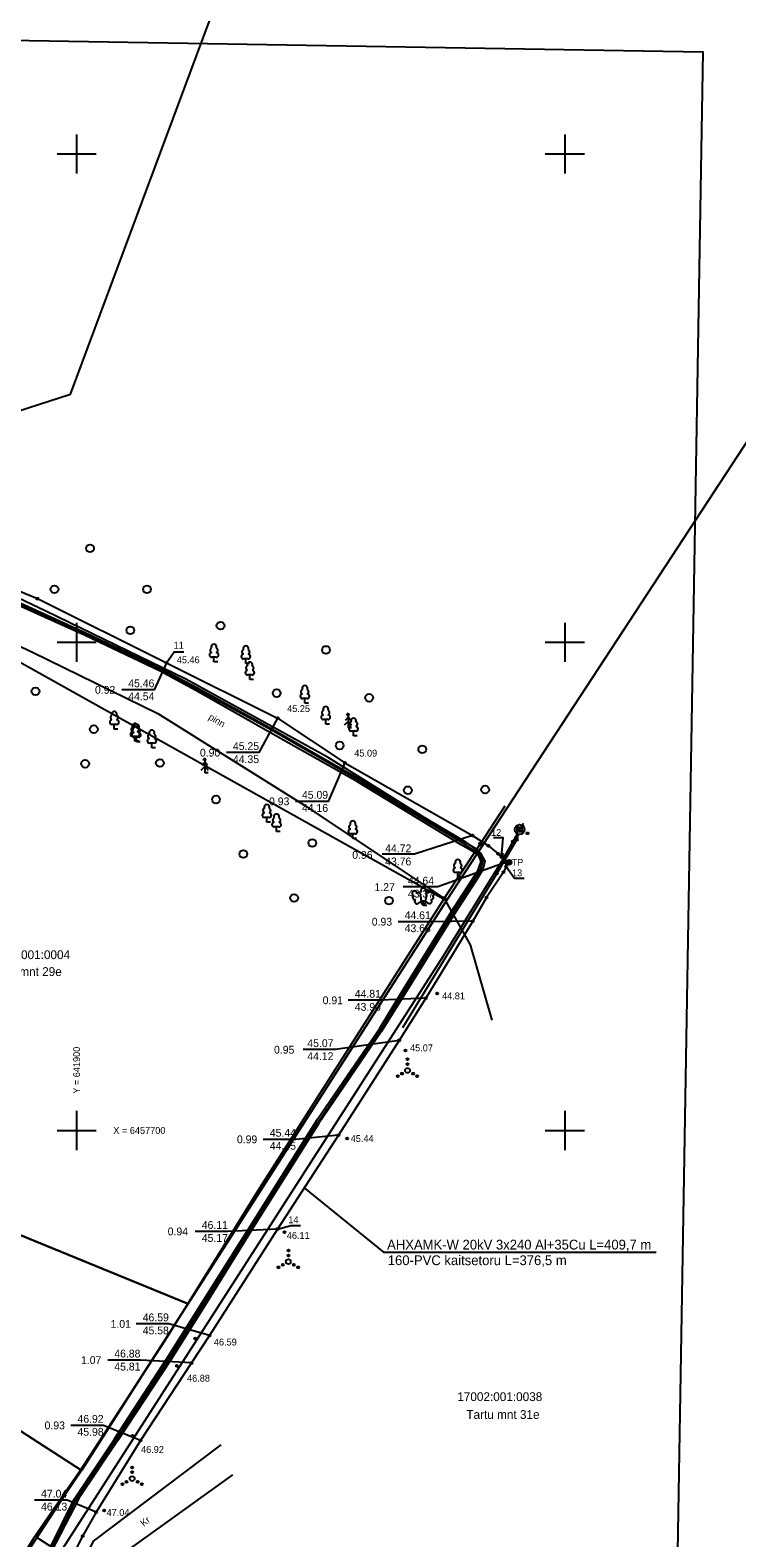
# Model space of a CAD drawing. Extents: x 641584 to 642110, y 6457374 to 6457909.
# Drawn here: x 641895.2 to 641967.6, y 6457658.3 to 6457812.7 of the extents above; entities that cross this region are included whole.
import ezdxf

# ---------------------------------------------------------------- set-up
doc = ezdxf.new("R2010")
doc.units = 0
for name, color, linetype in [('ABIJOONIS', 7, 'Continuous'), ('AED', 7, 'Continuous'), ('DKAEV', 7, 'Continuous'), ('DTRASS', 7, 'Continuous'), ('HALJASTUS', 7, 'Continuous'), ('KORGUS', 7, 'Continuous'), ('KPKAABEL', 7, 'Continuous'), ('MOOTMPUNKT', 7, 'Continuous'), ('PIIR', 7, 'Continuous'), ('POST', 7, 'Continuous'), ('PUU', 7, 'Continuous'), ('TEE', 7, 'Continuous'), ('VORK', 7, 'Continuous'), ('VORMISTUS', 7, 'Continuous')]:
    doc.layers.add(name, color=color, linetype=linetype)

# ---------------------------------------------------------------- blocks, each defined once
blk = doc.blocks.new('RING02')
at = {"layer": 'KORGUS'}
blk.add_circle((0, 0), 0.2, dxfattribs=at)
blk = doc.blocks.new('LEHTP1')
at = {"layer": 'PUU'}
for p, q in [((0.48, 0.95), (-0.48, 0.95)), ((0, 0), (0, 0.95)), ((0.76, 0), (0, 0))]:
    blk.add_line(p, q, dxfattribs=at)
for centre, radius, start, end in [((0, 3.04), 0.554, 332.5799, 207.4201), ((-0.47, 1.42), 0.475, 90.0016, 269.3953), ((-0.34, 2.35), 0.465, 109.0217, 253.1415), ((0.34, 2.35), 0.465, 286.8508, 70.9859), ((0.47, 1.42), 0.475, 270.6047, 89.9984)]:
    blk.add_arc(centre, radius, start, end, dxfattribs=at)
blk = doc.blocks.new('KUUSK1')
at = {"layer": 'PUU'}
for p, q in [((0, 1.3), (-0.8, 0.5)), ((0, 2.2), (-0.6, 1.5)), ((0, 3), (-0.3, 2.5)), ((0.3, 2.5), (0, 3)), ((0, 3), (0, 0)), ((0.6, 1.5), (0, 2.2)), ((0.8, 0.5), (0, 1.3)), ((0.72, 0), (0, 0))]:
    blk.add_line(p, q, dxfattribs=at)
blk = doc.blocks.new('VARPOS')
at = {"layer": 'AED'}
for p, q in [((-0.25, 0.25), (-0.25, -0.25)), ((-0.25, 0.25), (0.25, 0.25)), ((0.25, 0.25), (0.25, -0.25)), ((-0.25, -0.25), (0.25, -0.25))]:
    blk.add_line(p, q, dxfattribs=at)
blk = doc.blocks.new('KBPOST')
at = {"layer": 'POST'}
for radius in [0.5, 0.45, 0.4, 0.35, 0.3, 0.25, 0.2, 0.15, 0.1, 0.05]:
    blk.add_circle((0, 0), radius, dxfattribs=at)
blk.add_text(' TP', height=1.4, dxfattribs=at).set_placement((0, -0.7))
blk = doc.blocks.new('DRKAEV')
at = {"layer": 'DKAEV'}
for p, q in [((-0.87, 0.5), (0.87, 0.5)), ((-0.5, -0.87), (-0.5, 0.87)), ((0.5, 0.87), (0.5, -0.87)), ((0.87, -0.5), (-0.87, -0.5))]:
    blk.add_line(p, q, dxfattribs=at)
blk.add_circle((0, 0), 1, dxfattribs=at)
blk = doc.blocks.new('LEHTP3')
at = {"layer": 'PUU'}
for p, q in [((-1.02, 0.44), (-0.3, 0.95)), ((0, 0), (-0.55, 0.77)), ((-0.3, 0.95), (0.29, 0.95)), ((0, 0), (0, 0.95)), ((0, 0), (0.54, 0.78)), ((0.76, 0), (0, 0)), ((0.29, 0.95), (1.01, 0.46))]:
    blk.add_line(p, q, dxfattribs=at)
for points in [[(-0.83, 2.57), (-0.62, 2.37), (-0.59, 2.31), (-0.59, 2.2), (-0.62, 2.02), (-0.62, 1.93), (-0.58, 1.77), (-0.5, 1.59), (-0.48, 1.5), (-0.49, 1.41), (-0.52, 1.28), (-0.52, 1.22), (-0.48, 1.14), (-0.43, 1.08), (-0.3, 0.95)], [(0.81, 2.6), (0.62, 2.37), (0.59, 2.31), (0.59, 2.2), (0.62, 2.02), (0.63, 1.93), (0.59, 1.77), (0.51, 1.59), (0.49, 1.5), (0.5, 1.41), (0.53, 1.28), (0.53, 1.22), (0.49, 1.14), (0.44, 1.08), (0.3, 0.95)]]:
    blk.add_lwpolyline(points, dxfattribs=at)
for centre, radius, start, end in [((0, 3.04), 0.512, 90.0013, 211.0159), ((0, 3.04), 0.512, 328.9841, 89.9987), ((-1.77, 2.47), 0.512, 125.5389, 246.5536), ((-1.71, 1.64), 0.448, 125.4667, 288.5349), ((-1.77, 2.47), 0.512, 4.5218, 125.5364), ((-1.29, 0.83), 0.475, 125.5377, 305.5366), ((-0.99, 2.21), 0.403, 65.2382, 130.7412), ((-0.48, 2.38), 0.403, 84.7965, 150.2995), ((0.48, 2.38), 0.403, 34.3857, 95.2035), ((0.95, 2.23), 0.403, 50.3173, 111.1351), ((1.28, 0.85), 0.475, 235.5219, 55.5208), ((1.72, 2.51), 0.512, 55.522, 176.5367), ((1.68, 1.67), 0.448, 252.5235, 55.5918), ((1.72, 2.51), 0.512, 294.5049, 55.5195)]:
    blk.add_arc(centre, radius, start, end, dxfattribs=at)
blk = doc.blocks.new('VQSA')
at = {"layer": 'HALJASTUS'}
for centre, radius in [((0, 0), 0.5), ((0, 2.3), 0.2), ((0, 1.3), 0.2), ((-2, -1.15), 0.2), ((-1.13, -0.65), 0.2), ((1.13, -0.65), 0.2), ((2, -1.15), 0.2)]:
    blk.add_circle(centre, radius, dxfattribs=at)
blk = doc.blocks.new('METS')
at = {"layer": 'HALJASTUS'}
blk.add_circle((0, 0), 0.8, dxfattribs=at)
blk = doc.blocks.new('VKORIS')
at = {"layer": 'VORK'}
for p, q in [((0, 4), (0, -4)), ((-4, 0), (4, 0))]:
    blk.add_line(p, q, dxfattribs=at)

msp = doc.modelspace()

# ---------------------------------------------------------------- linework, layer by layer
at = {"layer": 'ABIJOONIS'}
for points in [[(641909.21, 6457747.88), (641909.99, 6457749.02), (641910.99, 6457749.02)], [(641943.53, 6457727.99), (641943.69, 6457729.97), (641942.69, 6457729.97)], [(641943.99, 6457727.03), (641944.84, 6457725.83), (641945.84, 6457725.83)], [(641920.58, 6457689.91), (641921.93, 6457690.26), (641922.93, 6457690.26)]]:
    msp.add_lwpolyline(points, dxfattribs=at)
at = {"layer": 'AED'}
for points in [[(641937.64, 6457723.75), (641941.32, 6457729.32), (641943.9, 6457733.24)], [(641937.64, 6457723.75), (641918.55, 6457693.83), (641909.08, 6457678.51), (641900.28, 6457665.02), (641895.6, 6457658.21), (641891.39, 6457651.61)]]:
    msp.add_lwpolyline(points, dxfattribs=at)
at = {"layer": 'DTRASS'}
for p, q in [((641945.64, 6457731.25), (641945.77, 6457731.46)), ((641943.03, 6457726.32), (641945.08, 6457729.78)), ((641937.53, 6457717.86), (641895.7, 6457652.73))]:
    msp.add_line(p, q, dxfattribs=at)
for points in [[(641945.24, 6457730.34), (641945.08, 6457729.78), (641943.03, 6457726.32), (641933.38, 6457710.5)], [(641945.12, 6457730.39), (641943.5, 6457727.55), (641937.53, 6457717.86)]]:
    msp.add_lwpolyline(points, dxfattribs=at)
at = {"layer": 'HALJASTUS'}
msp.add_lwpolyline([(641937.64, 6457723.75), (641940.32, 6457719.02), (641942.52, 6457711.3)], dxfattribs=at)
at = {"layer": 'KPKAABEL'}
for points in [[(641897.33, 6457657.03), (641899.92, 6457662.15), (641904.05, 6457668.34), (641909.52, 6457676.68), (641912.94, 6457682.1), (641918.28, 6457690.75), (641924.71, 6457700.82), (641931.11, 6457710.28), (641933.35, 6457713.93), (641938.53, 6457722.28), (641941.23, 6457726.48), (641941.39, 6457726.75), (641941.62, 6457727.56), (641941.25, 6457728.31), (641939.53, 6457729.44), (641928.87, 6457735.87), (641920.02, 6457740.95), (641912.31, 6457745.19), (641908.65, 6457747.19), (641900.95, 6457750.85), (641890.15, 6457755.67)], [(641890.3, 6457755.82), (641901, 6457750.93), (641908.7, 6457747.29), (641912.39, 6457745.32), (641920.07, 6457741.09), (641928.94, 6457736.01), (641939.67, 6457729.66), (641941.35, 6457728.39), (641941.81, 6457727.58), (641941.59, 6457726.72), (641940.99, 6457725.7), (641938.69, 6457722.18), (641933.42, 6457713.66), (641931.18, 6457710.11), (641924.79, 6457700.68), (641918.44, 6457690.62), (641913.1, 6457682.02), (641909.64, 6457676.5), (641904.19, 6457668.23), (641900.22, 6457662.32), (641897.44, 6457656.93)], [(641897.22, 6457657.11), (641899.76, 6457662.25), (641903.88, 6457668.43), (641909.38, 6457676.84), (641912.63, 6457682.02), (641918.21, 6457690.88), (641924.68, 6457701.15), (641931.04, 6457710.46), (641933.19, 6457714.03), (641938.41, 6457722.41), (641941.1, 6457726.58), (641941.44, 6457727.54), (641941.16, 6457728.22), (641939.38, 6457729.25), (641928.76, 6457735.7), (641919.86, 6457740.71), (641912.2, 6457745.05), (641908.55, 6457747.03), (641900.87, 6457750.68), (641890.1, 6457755.53)], [(641893.26, 6457755.6), (641895.98, 6457754.46), (641909.21, 6457747.88), (641920.59, 6457742.23), (641927.47, 6457737.66), (641940.55, 6457730.2), (641942.18, 6457729.15), (641943.17, 6457728.32), (641943.53, 6457727.99), (641943.91, 6457727.44), (641943.99, 6457727.03), (641943.73, 6457726.46), (641941.97, 6457723.87), (641940.57, 6457721.44), (641935.77, 6457713.54), (641933.03, 6457709.23), (641926.82, 6457699.52), (641920.58, 6457689.91), (641913.6, 6457678.99), (641911.78, 6457676.19), (641906.55, 6457668.25), (641901.99, 6457660.92), (641900.62, 6457658.46), (641899.47, 6457656.26)], [(641893.26, 6457755.6), (641895.98, 6457754.46), (641909.21, 6457747.88), (641920.59, 6457742.23), (641927.47, 6457737.66), (641940.55, 6457730.2), (641942.18, 6457729.15), (641943.17, 6457728.32), (641943.53, 6457727.99), (641943.91, 6457727.44), (641943.99, 6457727.03), (641943.73, 6457726.46), (641941.97, 6457723.87), (641940.57, 6457721.44), (641935.77, 6457713.54), (641933.03, 6457709.23), (641926.82, 6457699.52), (641920.58, 6457689.91), (641913.6, 6457678.99), (641911.78, 6457676.19), (641906.55, 6457668.25), (641901.99, 6457660.92), (641900.62, 6457658.46), (641899.47, 6457656.26)], [(641909.21, 6457747.88), (641907.96, 6457745.12), (641904.63, 6457745.12)], [(641920.59, 6457742.23), (641918.67, 6457738.69), (641915.34, 6457738.69)], [(641927.47, 6457737.66), (641925.75, 6457733.7), (641922.41, 6457733.7)], [(641940.55, 6457730.2), (641934.61, 6457728.28), (641931.28, 6457728.28)], [(641943.91, 6457727.44), (641937.01, 6457724.96), (641933.44, 6457724.96)], [(641940.57, 6457721.44), (641936.27, 6457721.38), (641932.94, 6457721.38)], [(641935.77, 6457713.54), (641931.16, 6457713.33), (641927.82, 6457713.33)], [(641933.03, 6457709.23), (641926.53, 6457708.3), (641923.2, 6457708.3)], [(641926.82, 6457699.52), (641922.46, 6457699.09), (641919.12, 6457699.09)], [(641923.3, 6457694.12), (641931.42, 6457687.54), (641959.36, 6457687.54)], [(641920.58, 6457689.91), (641915.48, 6457689.66), (641912.15, 6457689.66)], [(641913.6, 6457678.99), (641909.44, 6457680.19), (641906.11, 6457680.19)], [(641911.78, 6457676.19), (641906.53, 6457676.48), (641903.2, 6457676.48)], [(641906.55, 6457668.25), (641902.76, 6457669.8), (641899.42, 6457669.8)], [(641901.99, 6457660.92), (641899.02, 6457662.15), (641895.69, 6457662.15)]]:
    msp.add_lwpolyline(points, dxfattribs=at)
at = {"layer": 'PIIR'}
for points in [[(641920.95, 6457833.35), (641823.71, 6457867.31), (641780.68, 6457829.47), (641766.76, 6457795.25), (641859.76, 6457764.19), (641863.01, 6457773.07), (641876.59, 6457768.06), (641899.38, 6457775.41)], [(641991.33, 6457805.19), (641937.87, 6457723.54), (641911.38, 6457682.26), (641900.52, 6457665.2), (641895.91, 6457658.35), (641985.49, 6457600.2), (641999.14, 6457620.21), (642029.3, 6457667.55), (642072.43, 6457728.76), (642002.02, 6457795.7)], [(641937.88, 6457723.51), (641883.66, 6457753.81), (641847.7, 6457723.94), (641846.27, 6457713.87), (641848.6, 6457707.96), (641911.42, 6457682.24)], [(641827.72, 6457692.77), (641828.32, 6457677.63), (641873.79, 6457682.43), (641900.48, 6457665.22), (641911.42, 6457682.24), (641848.6, 6457707.96)], [(641828.32, 6457677.63), (641828.9, 6457662.96), (641854.53, 6457665.23), (641863.64, 6457667.36), (641889.49, 6457648.53), (641890.12, 6457649.49), (641900.48, 6457665.22), (641873.79, 6457682.43)]]:
    msp.add_lwpolyline(points, close=True, dxfattribs=at)
at = {"layer": 'TEE'}
for points in [[(641941.11, 6457728.72), (641936.43, 6457731.53), (641925.75, 6457738.19), (641911.2, 6457746.22), (641896.86, 6457753.17), (641884.75, 6457758.92)], [(641882.25, 6457755.2), (641895.49, 6457748.98), (641908.31, 6457742.69), (641923.26, 6457733.33), (641937.64, 6457723.75)], [(641915.95, 6457664.72), (641904.05, 6457656.18), (641902.3, 6457652.83), (641900.6, 6457647.18), (641897.83, 6457648.38), (641898.64, 6457651.62), (641901.73, 6457657.95), (641914.82, 6457667.8)]]:
    msp.add_lwpolyline(points, dxfattribs=at)
at = {"layer": 'VORMISTUS'}
msp.add_lwpolyline([(641754.36, 6457528.96), (641759.18, 6457813.92), (641964.15, 6457810.46), (641959.33, 6457525.5)], close=True, dxfattribs=at)

# ---------------------------------------------------------------- block references
at = {"layer": 'AED', "xscale": 0.5, "yscale": 0.5}
for p, rotation in [((641941.32, 6457729.32), -34.009438976297595), ((641937.64, 6457723.75), -31.71559754868438)]:
    msp.add_blockref('VARPOS', p, dxfattribs=dict(at, rotation=rotation))
at = {"layer": 'DKAEV', "xscale": 0.5, "yscale": 0.5}
msp.add_blockref('DRKAEV', (641945.37, 6457730.82), dxfattribs=at)
at = {"layer": 'HALJASTUS', "xscale": 0.5, "yscale": 0.5}
for name, p in [('METS', (641901.38, 6457759.61)), ('METS', (641897.73, 6457755.42)), ('METS', (641907.21, 6457755.42)), ('METS', (641905.5, 6457751.22)), ('METS', (641914.74, 6457751.69)), ('METS', (641925.54, 6457749.21)), ('METS', (641895.79, 6457744.97)), ('METS', (641920.49, 6457744.78)), ('METS', (641929.97, 6457744.31)), ('METS', (641901.77, 6457741.09)), ('METS', (641926.94, 6457739.42)), ('METS', (641935.4, 6457739.03)), ('METS', (641900.88, 6457737.55)), ('METS', (641908.53, 6457737.63)), ('METS', (641914.28, 6457733.9)), ('METS', (641933.93, 6457734.84)), ('METS', (641941.85, 6457734.91)), ('METS', (641924.14, 6457729.44)), ('METS', (641917.07, 6457728.31)), ('METS', (641922.28, 6457723.81)), ('METS', (641931.99, 6457723.54)), ('VQSA', (641933.89, 6457706.14)), ('VQSA', (641921.69, 6457686.56)), ('VQSA', (641905.69, 6457664.35))]:
    msp.add_blockref(name, p, dxfattribs=at)
at = {"layer": 'MOOTMPUNKT', "xscale": 0.5, "yscale": 0.5}
for p in [(641895.98, 6457754.46), (641909.21, 6457747.88), (641920.59, 6457742.23), (641927.47, 6457737.66), (641945.67, 6457731.16), (641940.55, 6457730.2), (641944.69, 6457729.58), (641945.08, 6457729.78), (641945.37, 6457730.82), (641946.19, 6457730.43), (641942.18, 6457729.15), (641943.17, 6457728.32), (641943.53, 6457727.99), (641943.57, 6457728.26), (641943.03, 6457726.32), (641943.73, 6457726.46), (641943.91, 6457727.44), (641943.99, 6457727.03), (641944.29, 6457727.46), (641941.97, 6457723.87), (641940.57, 6457721.44), (641936.94, 6457714.03), (641935.77, 6457713.54), (641933.03, 6457709.23), (641933.68, 6457708.18), (641926.82, 6457699.52), (641927.72, 6457699.18), (641920.58, 6457689.91), (641921.29, 6457689.58), (641912.14, 6457678.69), (641913.6, 6457678.99), (641910.26, 6457675.9), (641911.78, 6457676.19), (641905.72, 6457668.73), (641906.55, 6457668.25), (641901.99, 6457660.92), (641902.81, 6457661.09), (641900.62, 6457658.46)]:
    msp.add_blockref('RING02', p, dxfattribs=at)
at = {"layer": 'POST', "xscale": 0.5, "yscale": 0.5}
msp.add_blockref('KBPOST', (641944.29, 6457727.46), dxfattribs=at)
at = {"layer": 'PUU', "xscale": 0.5, "yscale": 0.5}
for name, p in [('LEHTP1', (641914.07, 6457747.99)), ('LEHTP1', (641917.33, 6457747.82)), ('LEHTP1', (641917.74, 6457746.17)), ('LEHTP1', (641923.37, 6457743.76)), ('LEHTP1', (641925.51, 6457741.61)), ('LEHTP1', (641903.86, 6457741.11)), ('KUUSK1', (641927.8, 6457741.24)), ('LEHTP1', (641928.36, 6457740.42)), ('LEHTP1', (641905.98, 6457739.88)), ('LEHTP1', (641906.12, 6457739.79)), ('LEHTP1', (641907.7, 6457739.2)), ('KUUSK1', (641913.12, 6457736.62)), ('LEHTP1', (641919.48, 6457731.58)), ('LEHTP1', (641920.48, 6457730.61)), ('LEHTP1', (641928.29, 6457729.9)), ('LEHTP1', (641939.04, 6457725.95)), ('LEHTP3', (641935.5, 6457723.04))]:
    msp.add_blockref(name, p, dxfattribs=at)
at = {"layer": 'VORK', "xscale": 0.5, "yscale": 0.5}
for p in [(641900, 6457800), (641950, 6457800), (641900, 6457750), (641950, 6457750), (641900, 6457700), (641950, 6457700)]:
    msp.add_blockref('VKORIS', p, dxfattribs=at)

# ---------------------------------------------------------------- texts
at = {"layer": 'ABIJOONIS'}
for s, p in [(' 11', (641909.68, 6457749.34)), (' 12', (641942.19, 6457730.17)), (' 13', (641944.33, 6457726.03)), (' 14', (641921.42, 6457690.5))]:
    msp.add_text(s, height=0.7, dxfattribs=at).set_placement(p)
at = {"layer": 'KORGUS'}
for s, p in [('45.46', (641910.26, 6457747.85)), ('45.25', (641921.56, 6457742.85)), ('45.09', (641928.44, 6457738.29)), ('44.81', (641937.43, 6457713.43)), ('45.07', (641934.15, 6457708.11)), ('45.44', (641928.07, 6457698.82)), ('46.11', (641921.53, 6457688.9)), ('46.59', (641914.06, 6457677.98)), ('46.88', (641911.31, 6457674.28)), ('46.92', (641906.6, 6457666.98)), ('47.04', (641903.07, 6457660.53))]:
    msp.add_text(s, height=0.7, dxfattribs=at).set_placement(p)
at = {"layer": 'KPKAABEL'}
for s, height, p in [('0.92', 0.8, (641901.88, 6457744.72)), ('45.46', 0.8, (641905.29, 6457745.39)), ('44.54', 0.8, (641905.29, 6457744.06)), ('0.90', 0.8, (641912.63, 6457738.29)), ('45.25', 0.8, (641916.01, 6457738.96)), ('44.35', 0.8, (641916.01, 6457737.62)), ('0.93', 0.8, (641919.71, 6457733.3)), ('45.09', 0.8, (641923.08, 6457733.97)), ('44.16', 0.8, (641923.08, 6457732.63)), ('0.96', 0.8, (641928.23, 6457727.82)), ('44.72', 0.8, (641931.6, 6457728.49)), ('43.76', 0.8, (641931.6, 6457727.15)), ('1.27', 0.8, (641930.51, 6457724.52)), ('44.64', 0.8, (641933.93, 6457725.18)), ('43.37', 0.8, (641933.93, 6457723.85)), ('0.93', 0.8, (641930.23, 6457720.98)), ('44.61', 0.8, (641933.6, 6457721.64)), ('43.68', 0.8, (641933.6, 6457720.31)), ('44.81', 0.8, (641928.49, 6457713.6)), ('0.91', 0.8, (641925.2, 6457712.93)), ('43.90', 0.8, (641928.49, 6457712.26)), ('45.07', 0.8, (641923.63, 6457708.54)), ('0.95', 0.8, (641920.22, 6457707.87)), ('44.12', 0.8, (641923.63, 6457707.21)), ('45.44', 0.8, (641919.79, 6457699.36)), ('0.99', 0.8, (641916.42, 6457698.69)), ('44.45', 0.8, (641919.79, 6457698.03)), ('0.94', 0.8, (641909.33, 6457689.26)), ('46.11', 0.8, (641912.82, 6457689.92)), ('45.17', 0.8, (641912.82, 6457688.59)), ('AHXAMK-W 20kV 3x240 Al+35Cu L=409,7 m', 1, (641931.8, 6457687.81)), ('160-PVC kaitsetoru L=376,5 m', 1, (641931.87, 6457686.21)), ('1.01', 0.8, (641903.48, 6457679.79)), ('46.59', 0.8, (641906.77, 6457680.46)), ('45.58', 0.8, (641906.77, 6457679.12)), ('46.88', 0.8, (641903.86, 6457676.75)), ('1.07', 0.8, (641900.45, 6457676.08)), ('45.81', 0.8, (641903.86, 6457675.42)), ('46.92', 0.8, (641900.09, 6457670.07)), ('0.93', 0.8, (641896.72, 6457669.4)), ('45.98', 0.8, (641900.09, 6457668.74)), ('47.04', 0.8, (641896.36, 6457662.41)), ('46.13', 0.8, (641896.36, 6457661.08))]:
    msp.add_text(s, height=height, dxfattribs=at).set_placement(p)
at = {"layer": 'PIIR'}
for s, p in [('17002:001:0004', (641890.63, 6457717.55)), ('Tartu mnt 29e', (641890.99, 6457715.82)), ('17002:001:0038', (641938.99, 6457672.29)), ('Tartu mnt 31e', (641939.92, 6457670.46))]:
    msp.add_text(s, height=0.9, dxfattribs=at).set_placement(p)
at = {"layer": 'TEE'}
for s, rotation, p in [('pinn', 329.5002, (641913.44, 6457742.14)), ('Kr', 38.8773, (641906.88, 6457659.4))]:
    msp.add_text(s, height=0.7, rotation=rotation, dxfattribs=at).set_placement(p)
at = {"layer": 'VORK'}
msp.add_text(' Y = 641900', height=0.7, rotation=90, dxfattribs=at).set_placement((641900.35, 6457703.5))
msp.add_text(' X = 6457700', height=0.7, dxfattribs=at).set_placement((641903.5, 6457699.65))

doc.saveas('drawing.dxf')
